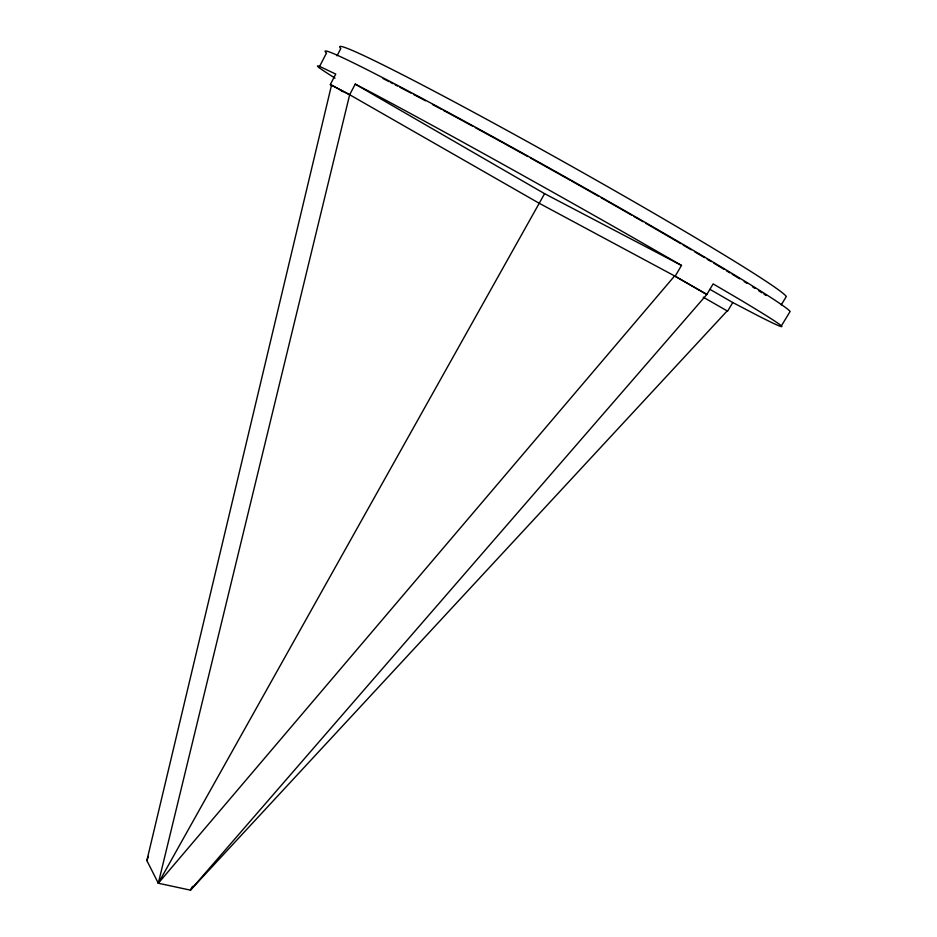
<?xml version="1.0" encoding="UTF-8"?>
<svg xmlns="http://www.w3.org/2000/svg" width="937" height="937" viewBox="0 0 937 937"><rect width="100%" height="100%" fill="white"/><g stroke="black" fill="none" stroke-linecap="round" stroke-linejoin="round"><path stroke-width="1.41" d="M727.182 310.908L190.445 890.15L158.306 883.24L146.863 860.553L331.511 85.162L330.339 84.494L335.751 74.082L320.126 66.644A266.19 5.118 29.3 0 0 335.036 78.122M710.047 289.392L732.781 302.546L758.174 315.804A266.19 5.118 29.3 0 0 738.836 298.973L713.127 283.888L706.838 294.476L674.605 275.946L158.306 883.24L349.665 94.742L355.228 84.119L374.343 94.087A266.19 5.118 29.3 0 1 630.683 236.218L681.492 265.429L675.155 276.239L539.22 203.282L349.665 94.742L330.339 84.494M146.863 860.553L148.397 856.43M318.99 67.558L326.509 53.011A266.776 7.765 29.3 0 1 538.869 162.206A266.776 7.765 29.3 0 1 790.137 311.447L781.364 325.877M337.039 55.798L340.81 48.513A256.211 9.147 29.3 0 1 545.849 151.876A256.211 9.147 29.3 0 1 786.33 296.479L781.212 304.912M158.306 883.24L544.596 193.678L681.492 265.429M192.6 886.332L190.445 890.15L706.838 294.476L675.155 276.239M732.781 302.546L727.627 311.154L703.23 297.181M331.511 85.162L349.665 94.742M340.354 90.221L342.883 91.662M355.228 84.119L544.596 193.678M383.092 78.567A255.848 7.437 29.3 0 1 389.195 81.706M390.764 82.515A255.848 7.437 29.3 0 1 392.978 83.662M395.227 84.834A255.848 7.437 29.3 0 1 397.522 86.028M399.876 87.258A255.848 7.437 29.3 0 1 410.956 93.068M413.533 94.426A255.848 7.437 29.3 0 1 425.55 100.798M432.496 104.511A255.848 7.437 29.3 0 1 441.046 109.09M443.353 110.332A255.848 7.437 29.3 0 1 472.716 126.226M475.282 127.631A255.848 7.437 29.3 0 1 502.794 142.705M504.024 143.384A255.848 7.437 29.3 0 1 527.882 156.584M530.447 158.002A255.848 7.437 29.3 0 1 570.211 180.244M571.5 180.97A255.848 7.437 29.3 0 1 598.731 196.372M601.32 197.836A255.848 7.437 29.3 0 1 631.538 215.088M633.962 216.482A255.848 7.437 29.3 0 1 643.005 221.682M645.64 223.205A255.848 7.437 29.3 0 1 680.883 243.69M683.237 245.072A255.848 7.437 29.3 0 1 691.272 249.792M694.61 251.76A255.848 7.437 29.3 0 1 704.472 257.605M707.212 259.233A255.848 7.437 29.3 0 1 711.253 261.634M713.889 263.215A255.848 7.437 29.3 0 1 723.996 269.282M726.398 270.734A255.848 7.437 29.3 0 1 729.9 272.854M732.172 274.236A255.848 7.437 29.3 0 1 739.691 278.828M744.189 281.604A255.848 7.437 29.3 0 1 747.058 283.384M752.493 286.781A255.848 7.437 29.3 0 1 755.035 288.385M758.619 290.669A255.848 7.437 29.3 0 1 761.945 292.801M763.995 294.136A255.848 7.437 29.3 0 1 765.927 295.401"/></g></svg>
